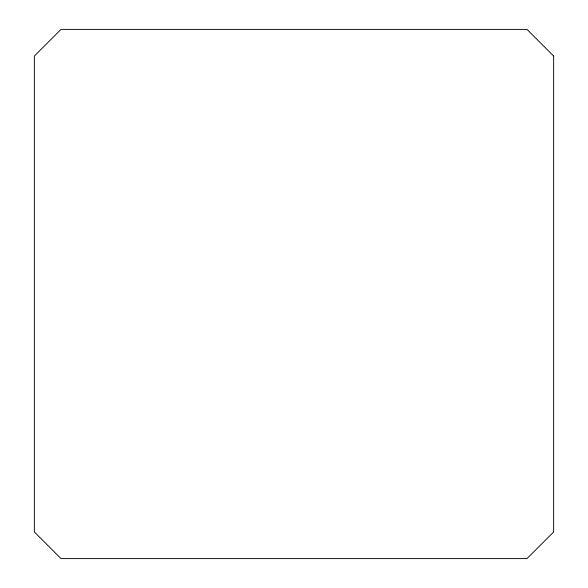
<?xml version="1.0" encoding="UTF-8"?>
<svg xmlns="http://www.w3.org/2000/svg" width="588" height="588" viewBox="0 0 588 588"><rect width="100%" height="100%" fill="white"/><g stroke="black" fill="none" stroke-linecap="round" stroke-linejoin="round"><path stroke-width="0.88" d="M553.639 56.029L553.639 531.971L527.01 558.6L60.99 558.6L34.361 531.971L34.361 56.029L60.99 29.4L527.01 29.4L553.639 56.029"/></g></svg>
